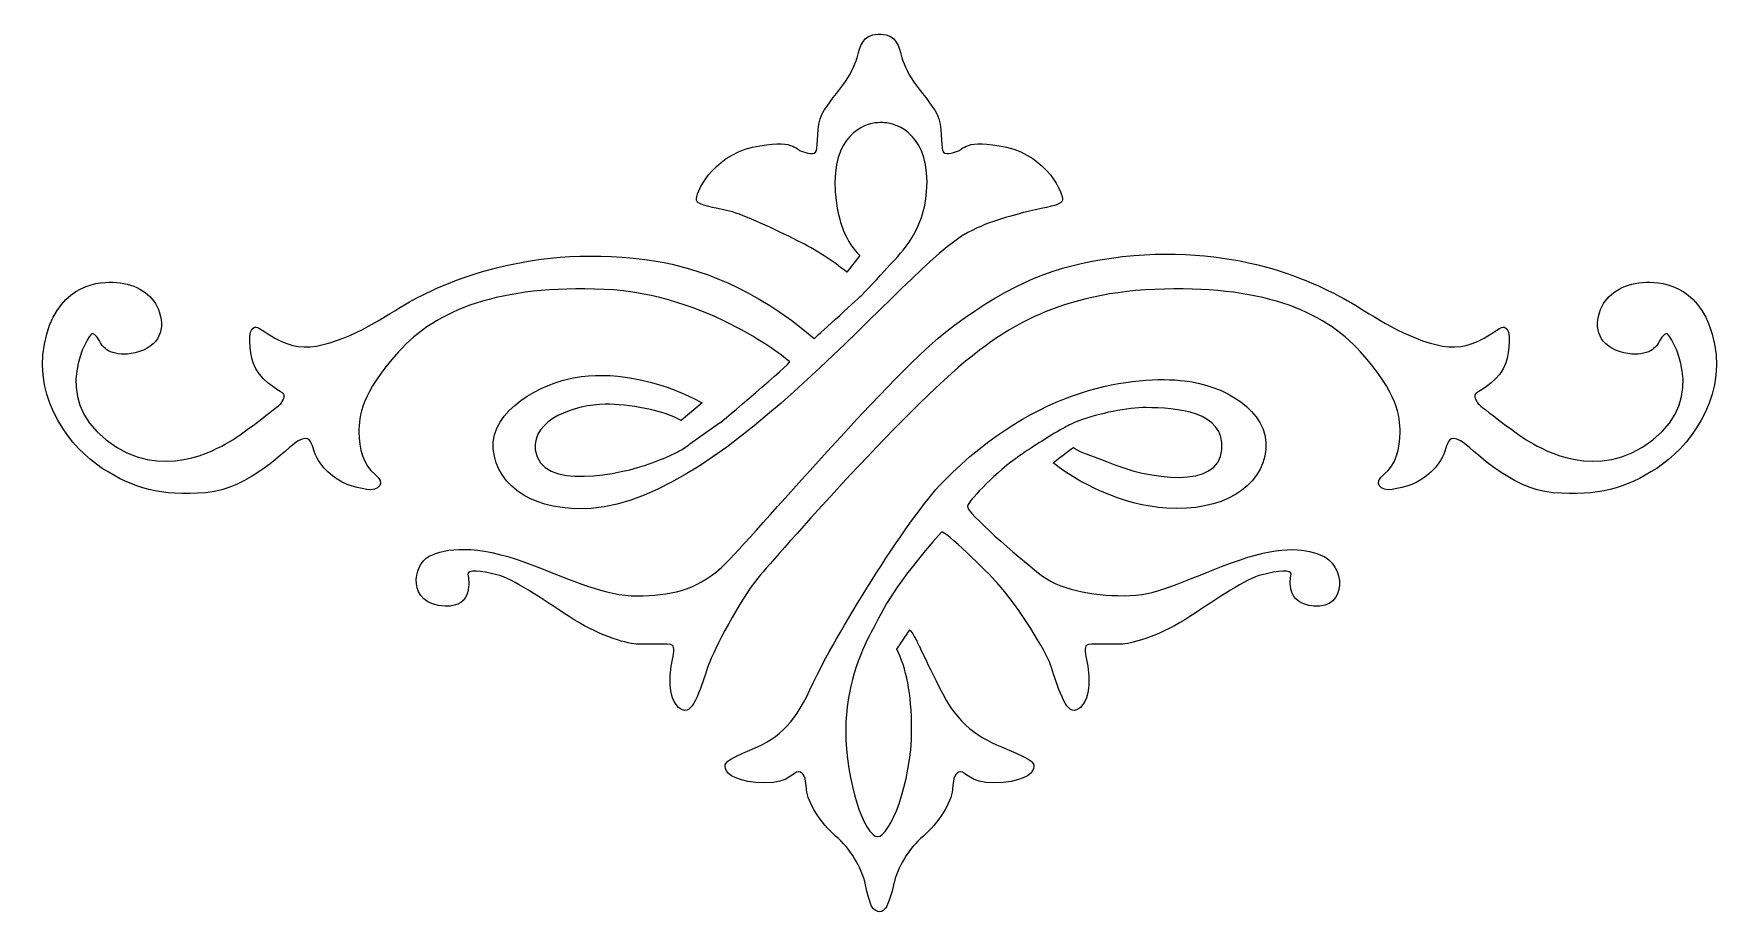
# Model space of a CAD drawing. Header units: centimetres. Extents: x -5.6 to 5.6, y -2.9 to 2.9.
import ezdxf

# ---------------------------------------------------------------- set-up
doc = ezdxf.new("R2010")
doc.units = ezdxf.units.CM
doc.header["$MEASUREMENT"] = 0
doc.layers.add('Layer 1', color=7, linetype='Continuous')

msp = doc.modelspace()

# ---------------------------------------------------------------- linework, layer by layer
at = {"layer": 'Layer 1', "color": 252}
for points, knots in [([(-5.15031, 0.03082), (-4.94346, -0.1025), (-4.76407, -0.15444), (-4.46353, -0.13044), (-4.46353, -0.13044), (-4.17333, -0.10734), (-3.92807, 0.1669), (-3.85139, 0.21278), (-3.85139, 0.21278), (-3.77471, 0.25802), (-3.76614, 0.20032), (-3.75328, 0.16571), (-3.75328, 0.16571), (-3.74058, 0.13078), (-3.73248, 0.08462), (-3.65533, 0.00715), (-3.65533, 0.00715), (-3.57865, -0.07029), (-3.47658, -0.09641), (-3.39815, -0.10887), (-3.39815, -0.10887), (-3.32052, -0.12162), (-3.26813, -0.06725), (-3.34449, -0.00801), (-3.34449, -0.00801), (-3.42101, 0.05091), (-3.4499, 0.16421), (-3.44958, 0.27081), (-3.44958, 0.27081), (-3.44926, 0.37802), (-3.43751, 0.52412), (-3.1878, 0.80233), (-3.1878, 0.80233), (-2.93869, 1.08115), (-2.51705, 1.24667), (-1.8249, 1.21691), (-1.8249, 1.21691), (-1.13243, 1.18775), (-0.60443, 0.74643), (-0.59459, 0.73733), (-0.59459, 0.73733), (-0.58491, 0.72852), (-1.05737, 0.33186), (-1.05737, 0.33186), (-1.05737, 0.33186), (-1.05832, 0.33218), (-1.05861, 0.33247), (-1.05925, 0.33279), (-1.05925, 0.33279), (-1.05925, 0.33279), (-1.25626, 0.19277), (-1.25626, 0.19277), (-1.25626, 0.19277), (-1.30373, 0.15176), (-1.39122, 0.10953), (-1.51899, 0.06278), (-1.51899, 0.06278), (-1.70425, -0.00498), (-2.25022, -0.12555), (-2.2807, 0.15419), (-2.2807, 0.15419), (-2.30308, 0.3571), (-2.01445, 0.45306), (-1.81715, 0.4555), (-1.81715, 0.4555), (-1.66459, 0.45703), (-1.43186, 0.41663), (-1.31344, 0.34739), (-1.31344, 0.34739), (-1.31344, 0.34739), (-1.17533, 0.46524), (-1.17533, 0.46524), (-1.17533, 0.46524), (-1.48997, 0.6341), (-1.79173, 0.67146), (-2.01702, 0.63349), (-2.01702, 0.63349), (-2.23229, 0.59703), (-2.58122, 0.41907), (-2.55897, 0.15936), (-2.55897, 0.15936), (-2.53693, -0.10033), (-2.27198, -0.25855), (-1.91079, -0.23426), (-1.91079, -0.23426), (-0.99972, -0.17293), (0.16616, 1.37216), (0.58526, 1.59327), (0.58526, 1.59327), (0.73734, 1.67376), (0.8926, 1.70958), (0.99513, 1.73572), (0.99513, 1.73572), (1.09768, 1.76154), (1.20502, 1.77125), (1.21264, 1.80832), (1.21264, 1.80832), (1.2209, 1.84568), (1.1139, 2.09809), (0.84082, 2.15881), (0.84082, 2.15881), (0.56745, 2.21927), (0.55158, 2.14061), (0.5176, 2.13209), (0.5176, 2.13209), (0.48363, 2.12328), (0.42965, 2.10111), (0.41822, 2.13603), (0.41822, 2.13603), (0.40682, 2.17127), (0.41886, 2.30306), (0.38171, 2.37598), (0.38171, 2.37598), (0.34424, 2.44826), (0.27058, 2.52907), (0.22566, 2.59466), (0.22566, 2.59466), (0.18073, 2.66059), (0.15533, 2.72346), (0.14406, 2.76778), (0.14406, 2.76778), (0.13263, 2.81212), (0.11279, 2.91023), (0.00846, 2.90719), (0.00846, 2.90719), (0.00846, 2.90719), (-0.00853, 2.90716), (-0.00853, 2.90716), (-0.00853, 2.90716), (-0.11283, 2.9102), (-0.13236, 2.8121), (-0.1441, 2.76775), (-0.1441, 2.76775), (-0.15508, 2.72341), (-0.18077, 2.66054), (-0.22538, 2.59463), (-0.22538, 2.59463), (-0.27015, 2.52904), (-0.34394, 2.44824), (-0.3814, 2.37595), (-0.3814, 2.37595), (-0.41873, 2.30306), (-0.40632, 2.17124), (-0.41807, 2.136), (-0.41807, 2.136), (-0.4295, 2.10107), (-0.48318, 2.12325), (-0.51732, 2.13206), (-0.51732, 2.13206), (-0.55145, 2.14058), (-0.56762, 2.21924), (-0.84054, 2.15878), (-0.84054, 2.15878), (-1.11391, 2.09806), (-1.22088, 1.84565), (-1.21281, 1.80829), (-1.21281, 1.80829), (-1.20453, 1.77125), (-1.09721, 1.76151), (-0.99482, 1.73569), (-0.99482, 1.73569), (-0.89245, 1.70958), (-0.69669, 1.61573), (-0.54225, 1.53947), (-0.54225, 1.53947), (-0.42033, 1.47936), (-0.30666, 1.40157), (-0.21552, 1.33143), (-0.21552, 1.33143), (-0.21552, 1.33143), (-0.12979, 1.44139), (-0.12979, 1.44139), (-0.12979, 1.44139), (-0.21425, 1.52188), (-0.2787, 1.65673), (-0.29296, 1.86266), (-0.29296, 1.86266), (-0.31934, 2.23625), (-0.10376, 2.31674), (-0.01197, 2.32129), (-0.01197, 2.32129), (0.00914, 2.32372), (0.01629, 2.32222), (0.03153, 2.32129), (0.03153, 2.32129), (0.12027, 2.31856), (0.34207, 2.23596), (0.3122, 1.86266), (0.3122, 1.86266), (0.29188, 1.61117), (0.15345, 1.46478), (0.06899, 1.37974), (0.06899, 1.37974), (0.02502, 1.33053), (-0.06436, 1.2312), (-0.11802, 1.17927), (-0.11802, 1.17927), (-0.16025, 1.13643), (-0.43235, 0.89164), (-0.43235, 0.89164), (-0.43235, 0.89164), (-0.83364, 1.23301), (-1.20816, 1.35966), (-1.47994, 1.40342), (-1.47994, 1.40342), (-2.29766, 1.53494), (-2.90491, 1.25642), (-3.13745, 1.12034), (-3.13745, 1.12034), (-3.24477, 1.05747), (-3.49527, 0.88314), (-3.73006, 0.84152), (-3.73006, 0.84152), (-3.96453, 0.80022), (-4.09646, 0.98096), (-4.14265, 0.96667), (-4.14265, 0.96667), (-4.19075, 0.95209), (-4.17392, 0.80355), (-4.15014, 0.72974), (-4.15014, 0.72974), (-4.11601, 0.62282), (-3.98406, 0.5472), (-3.95707, 0.53112), (-3.95707, 0.53112), (-3.93008, 0.51532), (-3.95564, 0.47312), (-3.96771, 0.45915), (-3.96771, 0.45915), (-3.97948, 0.44486), (-4.24965, 0.23589), (-4.31953, 0.20007), (-4.31953, 0.20007), (-4.38904, 0.16361), (-4.75482, -0.06692), (-5.12452, 0.2192), (-5.12452, 0.2192), (-5.49428, 0.505), (-5.24358, 0.91688), (-5.21916, 0.92201), (-5.21916, 0.92201), (-5.19551, 0.92717), (-5.17265, 0.881), (-5.15484, 0.85123), (-5.15484, 0.85123), (-5.13754, 0.82117), (-5.05597, 0.75556), (-4.90404, 0.80416), (-4.90404, 0.80416), (-4.75227, 0.85366), (-4.72814, 0.98609), (-4.78863, 1.10605), (-4.78863, 1.10605), (-4.83514, 1.199), (-4.94738, 1.26065), (-5.08105, 1.26461), (-5.08105, 1.26461), (-5.20027, 1.26794), (-5.46332, 1.2309), (-5.53381, 0.85366), (-5.53381, 0.85366), (-5.60386, 0.47612), (-5.35669, 0.16417), (-5.15031, 0.03082)], [0, 0, 0, 0, 0.01492537, 0.01492537, 0.01492537, 0.01492537, 0.02985075, 0.02985075, 0.02985075, 0.02985075, 0.04477612, 0.04477612, 0.04477612, 0.04477612, 0.05970149, 0.05970149, 0.05970149, 0.05970149, 0.07462687, 0.07462687, 0.07462687, 0.07462687, 0.08955224, 0.08955224, 0.08955224, 0.08955224, 0.10447761, 0.10447761, 0.10447761, 0.10447761, 0.11940299, 0.11940299, 0.11940299, 0.11940299, 0.13432836, 0.13432836, 0.13432836, 0.13432836, 0.14925373, 0.14925373, 0.14925373, 0.14925373, 0.1641791, 0.1641791, 0.1641791, 0.1641791, 0.17910448, 0.17910448, 0.17910448, 0.17910448, 0.19402985, 0.19402985, 0.19402985, 0.19402985, 0.20895522, 0.20895522, 0.20895522, 0.20895522, 0.2238806, 0.2238806, 0.2238806, 0.2238806, 0.23880597, 0.23880597, 0.23880597, 0.23880597, 0.25373134, 0.25373134, 0.25373134, 0.25373134, 0.26865672, 0.26865672, 0.26865672, 0.26865672, 0.28358209, 0.28358209, 0.28358209, 0.28358209, 0.29850746, 0.29850746, 0.29850746, 0.29850746, 0.31343284, 0.31343284, 0.31343284, 0.31343284, 0.32835821, 0.32835821, 0.32835821, 0.32835821, 0.34328358, 0.34328358, 0.34328358, 0.34328358, 0.35820896, 0.35820896, 0.35820896, 0.35820896, 0.37313433, 0.37313433, 0.37313433, 0.37313433, 0.3880597, 0.3880597, 0.3880597, 0.3880597, 0.40298507, 0.40298507, 0.40298507, 0.40298507, 0.41791045, 0.41791045, 0.41791045, 0.41791045, 0.43283582, 0.43283582, 0.43283582, 0.43283582, 0.44776119, 0.44776119, 0.44776119, 0.44776119, 0.46268657, 0.46268657, 0.46268657, 0.46268657, 0.47761194, 0.47761194, 0.47761194, 0.47761194, 0.49253731, 0.49253731, 0.49253731, 0.49253731, 0.50746269, 0.50746269, 0.50746269, 0.50746269, 0.52238806, 0.52238806, 0.52238806, 0.52238806, 0.53731343, 0.53731343, 0.53731343, 0.53731343, 0.55223881, 0.55223881, 0.55223881, 0.55223881, 0.56716418, 0.56716418, 0.56716418, 0.56716418, 0.58208955, 0.58208955, 0.58208955, 0.58208955, 0.59701493, 0.59701493, 0.59701493, 0.59701493, 0.6119403, 0.6119403, 0.6119403, 0.6119403, 0.62686567, 0.62686567, 0.62686567, 0.62686567, 0.64179104, 0.64179104, 0.64179104, 0.64179104, 0.65671642, 0.65671642, 0.65671642, 0.65671642, 0.67164179, 0.67164179, 0.67164179, 0.67164179, 0.68656716, 0.68656716, 0.68656716, 0.68656716, 0.70149254, 0.70149254, 0.70149254, 0.70149254, 0.71641791, 0.71641791, 0.71641791, 0.71641791, 0.73134328, 0.73134328, 0.73134328, 0.73134328, 0.74626866, 0.74626866, 0.74626866, 0.74626866, 0.76119403, 0.76119403, 0.76119403, 0.76119403, 0.7761194, 0.7761194, 0.7761194, 0.7761194, 0.79104478, 0.79104478, 0.79104478, 0.79104478, 0.80597015, 0.80597015, 0.80597015, 0.80597015, 0.82089552, 0.82089552, 0.82089552, 0.82089552, 0.8358209, 0.8358209, 0.8358209, 0.8358209, 0.85074627, 0.85074627, 0.85074627, 0.85074627, 0.86567164, 0.86567164, 0.86567164, 0.86567164, 0.88059701, 0.88059701, 0.88059701, 0.88059701, 0.89552239, 0.89552239, 0.89552239, 0.89552239, 0.91044776, 0.91044776, 0.91044776, 0.91044776, 0.92537313, 0.92537313, 0.92537313, 0.92537313, 0.94029851, 0.94029851, 0.94029851, 0.94029851, 0.95522388, 0.95522388, 0.95522388, 0.95522388, 0.97014925, 0.97014925, 0.97014925, 0.97014925, 1, 1, 1, 1]), ([(-1.04739, -0.62675), (-1.2236, -0.78195), (-1.38997, -0.81201), (-1.60587, -0.81384), (-1.60587, -0.81384), (-1.82206, -0.81535), (-2.01875, -0.71481), (-2.3466, -0.59302), (-2.3466, -0.59302), (-2.67394, -0.47123), (-2.87651, -0.49613), (-2.98446, -0.5514), (-2.98446, -0.5514), (-3.09273, -0.60699), (-3.13591, -0.87213), (-2.87873, -0.88216), (-2.87873, -0.88216), (-2.6895, -0.88944), (-2.72173, -0.70751), (-2.72699, -0.67287), (-2.72699, -0.67287), (-2.73286, -0.63794), (-2.64044, -0.64797), (-2.53554, -0.67409), (-2.53554, -0.67409), (-2.43076, -0.69991), (-2.24122, -0.82898), (-2.05691, -0.95111), (-2.05691, -0.95111), (-1.87257, -1.07322), (-1.68715, -1.12788), (-1.61143, -1.13336), (-1.61143, -1.13336), (-1.53602, -1.13942), (-1.39079, -1.1273), (-1.37346, -1.14095), (-1.37346, -1.14095), (-1.35616, -1.15463), (-1.36266, -1.19866), (-1.376, -1.25697), (-1.376, -1.25697), (-1.38934, -1.31528), (-1.38838, -1.37786), (-1.38486, -1.42435), (-1.38486, -1.42435), (-1.38153, -1.47081), (-1.35549, -1.56556), (-1.28993, -1.57347), (-1.28993, -1.57347), (-1.22421, -1.5817), (-1.16531, -1.36239), (-1.13277, -1.27126), (-1.13277, -1.27126), (-1.10102, -1.18014), (-0.92243, -0.83512), (-0.80701, -0.6969), (-0.80701, -0.6969), (-0.75891, -0.63919), (0.16502, 0.42477), (0.61383, 0.77529), (0.61383, 0.77529), (0.78049, 0.90557), (1.13263, 1.18775), (1.82478, 1.21691), (1.82478, 1.21691), (2.51725, 1.24638), (2.9386, 1.08115), (3.18813, 0.80263), (3.18813, 0.80263), (3.43771, 0.52439), (3.44912, 0.37771), (3.44978, 0.27079), (3.44978, 0.27079), (3.4501, 0.16419), (3.42118, 0.05087), (3.34498, -0.00803), (3.34498, -0.00803), (3.26814, -0.06727), (3.32088, -0.12162), (3.39835, -0.10889), (3.39835, -0.10889), (3.47643, -0.09643), (3.57866, -0.07031), (3.65553, 0.00713), (3.65553, 0.00713), (3.73237, 0.08486), (3.74065, 0.13106), (3.75332, 0.16569), (3.75332, 0.16569), (3.76666, 0.2003), (3.77459, 0.258), (3.85108, 0.21276), (3.85108, 0.21276), (3.92858, 0.16717), (4.17366, -0.10739), (4.46356, -0.13046), (4.46356, -0.13046), (4.76421, -0.15446), (4.94391, -0.10252), (5.15031, 0.0308), (5.15031, 0.0308), (5.35703, 0.16415), (5.60399, 0.47609), (5.53382, 0.8536), (5.53382, 0.8536), (5.46333, 1.23084), (5.20015, 1.26791), (5.08109, 1.26455), (5.08109, 1.26455), (4.94771, 1.26061), (4.83595, 1.19896), (4.78896, 1.10599), (4.78896, 1.10599), (4.72866, 0.98603), (4.75216, 0.85358), (4.90453, 0.80439), (4.90453, 0.80439), (5.0563, 0.7552), (5.13763, 0.82109), (5.15506, 0.85117), (5.15506, 0.85117), (5.17284, 0.88094), (5.1957, 0.92711), (5.21954, 0.92166), (5.21954, 0.92166), (5.24367, 0.91679), (5.49447, 0.50523), (5.12426, 0.21914), (5.12426, 0.21914), (4.75469, -0.06698), (4.38954, 0.16355), (4.31971, 0.20001), (4.31971, 0.20001), (4.24983, 0.23554), (3.97967, 0.4448), (3.96789, 0.45909), (3.96789, 0.45909), (3.95585, 0.47306), (3.92982, 0.51558), (3.95712, 0.53106), (3.95712, 0.53106), (3.98443, 0.54686), (4.11648, 0.62279), (4.1505, 0.73), (4.1505, 0.73), (4.17365, 0.8035), (4.19111, 0.95204), (4.14254, 0.96662), (4.14254, 0.96662), (4.09679, 0.98091), (3.96474, 0.80046), (3.73042, 0.84147), (3.73042, 0.84147), (3.49547, 0.8828), (3.26179, 1.04829), (3.12685, 1.1273), (3.12685, 1.1273), (2.85187, 1.28827), (2.27878, 1.54828), (1.4609, 1.4131), (1.4609, 1.4131), (1.12689, 1.35812), (0.81098, 1.22964), (0.42582, 0.92349), (0.42582, 0.92349), (0.04896, 0.62434), (-0.91801, -0.51252), (-1.04739, -0.62675)], [0, 0, 0, 0, 0.02325581, 0.02325581, 0.02325581, 0.02325581, 0.04651163, 0.04651163, 0.04651163, 0.04651163, 0.06976744, 0.06976744, 0.06976744, 0.06976744, 0.09302326, 0.09302326, 0.09302326, 0.09302326, 0.11627907, 0.11627907, 0.11627907, 0.11627907, 0.13953488, 0.13953488, 0.13953488, 0.13953488, 0.1627907, 0.1627907, 0.1627907, 0.1627907, 0.18604651, 0.18604651, 0.18604651, 0.18604651, 0.20930233, 0.20930233, 0.20930233, 0.20930233, 0.23255814, 0.23255814, 0.23255814, 0.23255814, 0.25581395, 0.25581395, 0.25581395, 0.25581395, 0.27906977, 0.27906977, 0.27906977, 0.27906977, 0.30232558, 0.30232558, 0.30232558, 0.30232558, 0.3255814, 0.3255814, 0.3255814, 0.3255814, 0.34883721, 0.34883721, 0.34883721, 0.34883721, 0.37209302, 0.37209302, 0.37209302, 0.37209302, 0.39534884, 0.39534884, 0.39534884, 0.39534884, 0.41860465, 0.41860465, 0.41860465, 0.41860465, 0.44186047, 0.44186047, 0.44186047, 0.44186047, 0.46511628, 0.46511628, 0.46511628, 0.46511628, 0.48837209, 0.48837209, 0.48837209, 0.48837209, 0.51162791, 0.51162791, 0.51162791, 0.51162791, 0.53488372, 0.53488372, 0.53488372, 0.53488372, 0.55813953, 0.55813953, 0.55813953, 0.55813953, 0.58139535, 0.58139535, 0.58139535, 0.58139535, 0.60465116, 0.60465116, 0.60465116, 0.60465116, 0.62790698, 0.62790698, 0.62790698, 0.62790698, 0.65116279, 0.65116279, 0.65116279, 0.65116279, 0.6744186, 0.6744186, 0.6744186, 0.6744186, 0.69767442, 0.69767442, 0.69767442, 0.69767442, 0.72093023, 0.72093023, 0.72093023, 0.72093023, 0.74418605, 0.74418605, 0.74418605, 0.74418605, 0.76744186, 0.76744186, 0.76744186, 0.76744186, 0.79069767, 0.79069767, 0.79069767, 0.79069767, 0.81395349, 0.81395349, 0.81395349, 0.81395349, 0.8372093, 0.8372093, 0.8372093, 0.8372093, 0.86046512, 0.86046512, 0.86046512, 0.86046512, 0.88372093, 0.88372093, 0.88372093, 0.88372093, 0.90697674, 0.90697674, 0.90697674, 0.90697674, 0.93023256, 0.93023256, 0.93023256, 0.93023256, 0.95348837, 0.95348837, 0.95348837, 0.95348837, 1, 1, 1, 1]), ([(0.42425, -0.05572), (0.17215, -0.31297), (-0.30965, -1.10784), (-0.43872, -1.39123), (-0.43872, -1.39123), (-0.55667, -1.64999), (-0.6529, -1.75024), (-0.84322, -1.83041), (-0.84322, -1.83041), (-1.0334, -1.91029), (-1.02594, -1.91939), (-1.02009, -1.95889), (-1.02009, -1.95889), (-1.01453, -1.99839), (-0.92865, -2.05245), (-0.76117, -2.05395), (-0.76117, -2.05395), (-0.59353, -2.05578), (-0.57337, -1.97651), (-0.53654, -1.98045), (-0.53654, -1.98045), (-0.50016, -1.98439), (-0.49003, -2.01448), (-0.48349, -2.098), (-0.48349, -2.098), (-0.47666, -2.18121), (-0.38935, -2.32155), (-0.29045, -2.40566), (-0.29045, -2.40566), (-0.19187, -2.4898), (-0.11916, -2.61129), (-0.09249, -2.72943), (-0.09249, -2.72943), (-0.06616, -2.84759), (-0.0541, -2.88371), (-0.02359, -2.90014), (-0.02359, -2.90014), (-0.00597, -2.90892), (0.01102, -2.91017), (0.02356, -2.90014), (0.02356, -2.90014), (0.04452, -2.88342), (0.06626, -2.84759), (0.09293, -2.72943), (0.09293, -2.72943), (0.11928, -2.61129), (0.19199, -2.48977), (0.29057, -2.40566), (0.29057, -2.40566), (0.38931, -2.32152), (0.47726, -2.18121), (0.48361, -2.098), (0.48361, -2.098), (0.48996, -2.01447), (0.50076, -1.98441), (0.53695, -1.98045), (0.53695, -1.98045), (0.57346, -1.97651), (0.5941, -2.05578), (0.76111, -2.05395), (0.76111, -2.05395), (0.92875, -2.05244), (1.01448, -1.99839), (1.02053, -1.95889), (1.02053, -1.95889), (1.0259, -1.91939), (1.03352, -1.91029), (0.84305, -1.83041), (0.84305, -1.83041), (0.65316, -1.75024), (0.52333, -1.67825), (0.39725, -1.42311), (0.39725, -1.42311), (0.27102, -1.16768), (0.26771, -1.15429), (0.24183, -1.10267), (0.24183, -1.10267), (0.23437, -1.08777), (0.21897, -1.0647), (0.20246, -1.0392), (0.20246, -1.0392), (0.17055, -1.08233), (0.13975, -1.12969), (0.11533, -1.16766), (0.11533, -1.16766), (0.1761, -1.2922), (0.21312, -1.46106), (0.21312, -1.69738), (0.21312, -1.69738), (0.21312, -2.0646), (0.06501, -2.40961), (-0.01088, -2.40961), (-0.01088, -2.40961), (-0.09835, -2.40961), (-0.22345, -2.04787), (-0.22345, -1.69979), (-0.22345, -1.69979), (-0.22345, -1.42642), (-0.12883, -1.19134), (-0.0547, -1.05407), (-0.0547, -1.05407), (0.03277, -0.8864), (0.09326, -0.75062), (0.41091, -0.39132), (0.41091, -0.39132), (0.42806, -0.37219), (0.72714, -0.66831), (0.77699, -0.72451), (0.77699, -0.72451), (0.9345, -0.9025), (1.10116, -1.1801), (1.13325, -1.27122), (1.13325, -1.27122), (1.16564, -1.36234), (1.22435, -1.58163), (1.2901, -1.57343), (1.2901, -1.57343), (1.35551, -1.56555), (1.38154, -1.47045), (1.38535, -1.42431), (1.38535, -1.42431), (1.38855, -1.37782), (1.3898, -1.31525), (1.37614, -1.25693), (1.37614, -1.25693), (1.3628, -1.19862), (1.35614, -1.15456), (1.3736, -1.14091), (1.3736, -1.14091), (1.39106, -1.12726), (1.53619, -1.13908), (1.61138, -1.13332), (1.61138, -1.13332), (1.68695, -1.12784), (1.87239, -1.07318), (2.05718, -0.95078), (2.05718, -0.95078), (2.24133, -0.82897), (2.43088, -0.6999), (2.53534, -0.67408), (2.53534, -0.67408), (2.64072, -0.64797), (2.73283, -0.63794), (2.72743, -0.67286), (2.72743, -0.67286), (2.72203, -0.70779), (2.69028, -0.86482), (2.87888, -0.88215), (2.87888, -0.88215), (3.10306, -0.90311), (3.09256, -0.60301), (2.91955, -0.54137), (2.91955, -0.54137), (2.80459, -0.49975), (2.65346, -0.47607), (2.32612, -0.59786), (2.32612, -0.59786), (1.99846, -0.71965), (1.83619, -0.81503), (1.62029, -0.8135), (1.62029, -0.8135), (1.40442, -0.81199), (1.18817, -0.77373), (1.0545, -0.66438), (1.0545, -0.66438), (0.92054, -0.55535), (0.57476, -0.26346), (0.58269, -0.2194), (0.58269, -0.2194), (0.58809, -0.18995), (0.74401, -0.02168), (0.90051, 0.09466), (0.90051, 0.09466), (0.90051, 0.09466), (0.90021, 0.09467), (0.90021, 0.09467), (0.90021, 0.09467), (0.90021, 0.09467), (0.90243, 0.0965), (0.90593, 0.09861), (0.90593, 0.09861), (0.91485, 0.10499), (0.93641, 0.11986), (0.96626, 0.13991), (0.96626, 0.13991), (1.03421, 0.18547), (1.14186, 0.25564), (1.22756, 0.3021), (1.22756, 0.3021), (1.23997, 0.30938), (1.25391, 0.31665), (1.26947, 0.32366), (1.26947, 0.32366), (1.28881, 0.33305), (1.30662, 0.34036), (1.32059, 0.34462), (1.32059, 0.34462), (1.45458, 0.39534), (1.64571, 0.43453), (1.76639, 0.43333), (1.76639, 0.43333), (1.96321, 0.4309), (2.2909, 0.41237), (2.26963, 0.15419), (2.26963, 0.15419), (2.24836, -0.10793), (1.78989, -0.04536), (1.50477, 0.07553), (1.50477, 0.07553), (1.38859, 0.12474), (1.33491, 0.13141), (1.28572, 0.1697), (1.28572, 0.1697), (1.26857, 0.15999), (1.16697, 0.07797), (1.15049, 0.06733), (1.15049, 0.06733), (1.30509, -0.05993), (1.61147, -0.21546), (1.90262, -0.23366), (1.90262, -0.23366), (2.26364, -0.25644), (2.53733, -0.10063), (2.55955, 0.15906), (2.55955, 0.15906), (2.58111, 0.41875), (2.27507, 0.58245), (2.02361, 0.6107), (2.02361, 0.6107), (1.69329, 0.64802), (1.04559, 0.57938), (0.42425, -0.05572)], [0, 0, 0, 0, 0.01694915, 0.01694915, 0.01694915, 0.01694915, 0.03389831, 0.03389831, 0.03389831, 0.03389831, 0.05084746, 0.05084746, 0.05084746, 0.05084746, 0.06779661, 0.06779661, 0.06779661, 0.06779661, 0.08474576, 0.08474576, 0.08474576, 0.08474576, 0.10169492, 0.10169492, 0.10169492, 0.10169492, 0.11864407, 0.11864407, 0.11864407, 0.11864407, 0.13559322, 0.13559322, 0.13559322, 0.13559322, 0.15254237, 0.15254237, 0.15254237, 0.15254237, 0.16949153, 0.16949153, 0.16949153, 0.16949153, 0.18644068, 0.18644068, 0.18644068, 0.18644068, 0.20338983, 0.20338983, 0.20338983, 0.20338983, 0.22033898, 0.22033898, 0.22033898, 0.22033898, 0.23728814, 0.23728814, 0.23728814, 0.23728814, 0.25423729, 0.25423729, 0.25423729, 0.25423729, 0.27118644, 0.27118644, 0.27118644, 0.27118644, 0.28813559, 0.28813559, 0.28813559, 0.28813559, 0.30508475, 0.30508475, 0.30508475, 0.30508475, 0.3220339, 0.3220339, 0.3220339, 0.3220339, 0.33898305, 0.33898305, 0.33898305, 0.33898305, 0.3559322, 0.3559322, 0.3559322, 0.3559322, 0.37288136, 0.37288136, 0.37288136, 0.37288136, 0.38983051, 0.38983051, 0.38983051, 0.38983051, 0.40677966, 0.40677966, 0.40677966, 0.40677966, 0.42372881, 0.42372881, 0.42372881, 0.42372881, 0.44067797, 0.44067797, 0.44067797, 0.44067797, 0.45762712, 0.45762712, 0.45762712, 0.45762712, 0.47457627, 0.47457627, 0.47457627, 0.47457627, 0.49152542, 0.49152542, 0.49152542, 0.49152542, 0.50847458, 0.50847458, 0.50847458, 0.50847458, 0.52542373, 0.52542373, 0.52542373, 0.52542373, 0.54237288, 0.54237288, 0.54237288, 0.54237288, 0.55932203, 0.55932203, 0.55932203, 0.55932203, 0.57627119, 0.57627119, 0.57627119, 0.57627119, 0.59322034, 0.59322034, 0.59322034, 0.59322034, 0.61016949, 0.61016949, 0.61016949, 0.61016949, 0.62711864, 0.62711864, 0.62711864, 0.62711864, 0.6440678, 0.6440678, 0.6440678, 0.6440678, 0.66101695, 0.66101695, 0.66101695, 0.66101695, 0.6779661, 0.6779661, 0.6779661, 0.6779661, 0.69491525, 0.69491525, 0.69491525, 0.69491525, 0.71186441, 0.71186441, 0.71186441, 0.71186441, 0.72881356, 0.72881356, 0.72881356, 0.72881356, 0.74576271, 0.74576271, 0.74576271, 0.74576271, 0.76271186, 0.76271186, 0.76271186, 0.76271186, 0.77966102, 0.77966102, 0.77966102, 0.77966102, 0.79661017, 0.79661017, 0.79661017, 0.79661017, 0.81355932, 0.81355932, 0.81355932, 0.81355932, 0.83050847, 0.83050847, 0.83050847, 0.83050847, 0.84745763, 0.84745763, 0.84745763, 0.84745763, 0.86440678, 0.86440678, 0.86440678, 0.86440678, 0.88135593, 0.88135593, 0.88135593, 0.88135593, 0.89830508, 0.89830508, 0.89830508, 0.89830508, 0.91525424, 0.91525424, 0.91525424, 0.91525424, 0.93220339, 0.93220339, 0.93220339, 0.93220339, 0.94915254, 0.94915254, 0.94915254, 0.94915254, 0.96610169, 0.96610169, 0.96610169, 0.96610169, 1, 1, 1, 1])]:
    msp.add_open_spline(points, degree=3, knots=knots, dxfattribs=at)

doc.saveas('drawing.dxf')
